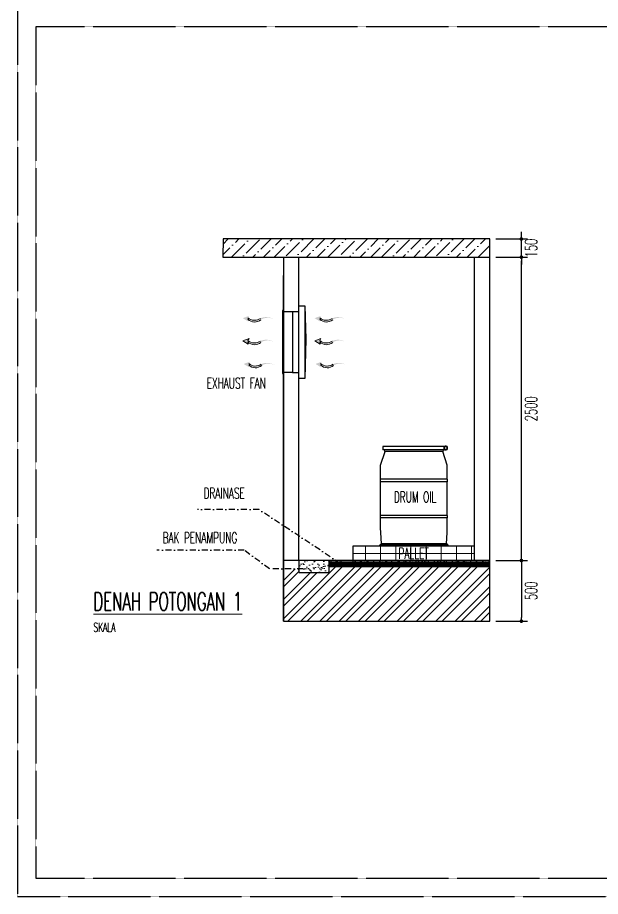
# Model space of a CAD drawing. Header units: millimetres. Extents: x 57513 to 95722, y 15735 to 30373.
# Drawn here: x 57513 to 62318, y 15735 to 22979 of the extents above; entities that cross this region are included whole.
import ezdxf

# ---------------------------------------------------------------- set-up
doc = ezdxf.new("R2010")
doc.units = ezdxf.units.MM
doc.header["$MEASUREMENT"] = 0
doc.linetypes.add('DASHDOT', pattern=[1, 0.5, -0.25, 0, -0.25])
doc.layers.add('C NOTASI', color=3, linetype='Continuous', lineweight=5)
doc.layers.add('inst ME', color=7, linetype='Continuous', lineweight=13)
doc.layers.add('Edges', color=7, linetype='Continuous')
doc.styles.add('300', font='rs.shx', dxfattribs={"width": 0.6, "height": 100})
doc.dimstyles.new('300', dxfattribs={"dimtxt": 50, "dimasz": 30, "dimexe": 50, "dimexo": 50, "dimgap": 30, "dimtad": 2, "dimdec": 0, "dimzin": 0, "dimtxsty": '300', "dimblk": 'DOT', "dimcen": 0.2, "dimclrd": 1, "dimclre": 1, "dimclrt": 3, "dimadec": 0, "dimazin": 0, "dimtfac": 1, "dimtdec": 0, "dimtix": 1, "dimtmove": 0, "dimatfit": 3, "dimfxl": 1, "dimtolj": 1, "dimtzin": 0, "dimarcsym": 0})
pattern_1 = [(0, (0, 0), (0, 7.5), []), (135, (3.75, -3.75), (-15, -15), [10.606602, -10.606602]), (135, (5.625, -3.75), (-15, -15), [10.606602, -10.606602]), (135, (7.5, -3.75), (-15, -15), [10.606602, -10.606602])]

# ---------------------------------------------------------------- blocks, each defined once
blk = doc.blocks.new('plastic water drum fr')
at = {"layer": 'Edges'}
for p, q in [((-11.82, 10.97), (-10.21, 15.71)), ((-11.76, 17.52), (-11.77, 17.52)), ((-11.77, 17.52), (-11.77, 17.51)), ((-11.77, 17.52), (-11.69, 17.52)), ((-11.77, 17.51), (-11.77, 17.5)), ((-11.77, 17.51), (-11.69, 17.51)), ((-11.77, 17.5), (-11.77, 16.49)), ((-11.77, 17.5), (-11.69, 17.5)), ((-11.77, 16.49), (-11.77, 16.49)), ((-11.77, 16.48), (-11.77, 16.49)), ((-11.69, 16.49), (-11.77, 16.49)), ((-11.69, 16.49), (-11.77, 16.49)), ((-11.76, 16.48), (-11.77, 16.48)), ((-11.69, 16.48), (-11.77, 16.48)), ((-11.75, 17.53), (-11.76, 17.53)), ((-11.76, 17.53), (-11.76, 17.52)), ((-11.76, 17.53), (-11.68, 17.53)), ((-11.76, 17.52), (-11.69, 17.52)), ((-11.76, 16.47), (-11.76, 16.48)), ((-11.69, 16.48), (-11.76, 16.48)), ((-11.75, 16.47), (-11.76, 16.47)), ((-11.68, 16.47), (-11.76, 16.47)), ((-11.75, 17.53), (-11.75, 17.53)), ((-11.75, 17.53), (-11.75, 17.53)), ((-11.75, 17.53), (-11.74, 17.53)), ((-11.75, 16.47), (-11.75, 16.47)), ((-11.75, 16.47), (-11.75, 16.47)), ((-11.75, 16.47), (-11.74, 16.47)), ((-11.72, 17.53), (-11.74, 17.53)), ((-11.74, 17.53), (-11.74, 17.53)), ((-11.74, 16.47), (-11.72, 16.47)), ((-11.72, 17.53), (-11.72, 17.53)), ((-11.72, 17.53), (-11.71, 17.53)), ((-11.72, 16.47), (-11.72, 16.47)), ((-11.68, 16.47), (-11.72, 16.47)), ((-11.71, 17.53), (-11.7, 17.53)), ((-11.7, 17.53), (-11.68, 17.53)), ((-11.68, 17.53), (-11.69, 17.52)), ((-11.69, 17.52), (-11.69, 17.51)), ((-11.69, 17.52), (-11.69, 17.52)), ((-11.69, 17.52), (-10.71, 17.52)), ((-11.69, 17.52), (-10.71, 17.52)), ((-11.69, 17.51), (-11.69, 17.5)), ((-11.69, 17.51), (-10.71, 17.51)), ((-11.69, 17.5), (-11.69, 16.49)), ((-10.71, 17.5), (-11.69, 17.5)), ((-11.69, 16.49), (-11.69, 16.49)), ((-11.69, 16.48), (-11.69, 16.49)), ((-10.71, 16.49), (-11.69, 16.49)), ((-10.71, 16.49), (-11.69, 16.49)), ((-11.69, 16.48), (-11.69, 16.48)), ((-11.68, 16.47), (-11.69, 16.48)), ((-10.71, 16.48), (-11.69, 16.48)), ((-10.71, 16.48), (-11.69, 16.48)), ((-11.68, 17.53), (-11.68, 17.53)), ((-11.68, 17.53), (-11.67, 17.53)), ((-11.68, 17.53), (-10.71, 17.53)), ((-11.68, 16.47), (-11.68, 16.47)), ((-11.67, 16.47), (-11.68, 16.47)), ((-10.71, 16.47), (-11.68, 16.47)), ((-11.67, 17.53), (-11.67, 17.53)), ((-11.67, 17.53), (-11.67, 17.53)), ((-11.67, 17.53), (-11.67, 17.53)), ((-11.67, 17.53), (-11.67, 17.53)), ((-11.65, 17.53), (-11.67, 17.53)), ((-11.67, 16.47), (-11.67, 16.47)), ((-11.67, 16.47), (-11.67, 16.47)), ((-11.67, 16.47), (-11.67, 16.47)), ((-11.67, 16.47), (-11.53, 16.47)), ((-11.65, 17.53), (-11.54, 17.53)), ((-11.54, 17.55), (-11.53, 17.56)), ((-11.54, 17.53), (-11.54, 17.55)), ((-11.51, 17.53), (-11.54, 17.53)), ((-11.53, 17.6), (-11.52, 17.61)), ((-11.53, 17.59), (-11.53, 17.6)), ((-11.53, 17.58), (-11.53, 17.59)), ((-11.53, 17.56), (-11.53, 17.58)), ((-11.53, 16.45), (-11.53, 16.47)), ((-11.51, 16.47), (-11.53, 16.47)), ((-11.53, 16.43), (-11.53, 16.45)), ((-11.53, 16.42), (-11.53, 16.43)), ((-11.52, 16.4), (-11.53, 16.42)), ((-11.52, 17.63), (-11.51, 17.64)), ((-11.52, 17.61), (-11.52, 17.63)), ((-11.52, 16.39), (-11.52, 16.4)), ((-11.52, 16.39), (-11.51, 16.36)), ((-11.51, 17.65), (-11.5, 17.66)), ((-11.51, 17.64), (-11.51, 17.65)), ((-11.51, 17.53), (-11.51, 17.53)), ((-11.51, 17.53), (-11.41, 17.53)), ((-11.51, 16.47), (-11.41, 16.47)), ((-11.51, 16.47), (-11.51, 16.47)), ((-11.51, 16.35), (-11.51, 16.36)), ((-11.5, 16.34), (-11.51, 16.35)), ((-11.5, 17.66), (-11.48, 17.68)), ((-11.49, 16.33), (-11.5, 16.34)), ((-11.49, 16.32), (-11.49, 16.33)), ((-11.49, 16.32), (-11.46, 16.31)), ((-11.47, 17.68), (-11.48, 17.68)), ((-11.47, 17.68), (-11.44, 17.68)), ((-11.46, 16.31), (-11.46, 16.3)), ((-11.46, 16.3), (-11.43, 16.3)), ((-11.44, 17.68), (-11.07, 17.68)), ((-11.08, 16.3), (-11.43, 16.3)), ((-11.41, 17.57), (-11.41, 17.58)), ((-11.41, 17.58), (-11.41, 17.58)), ((-11.41, 17.56), (-11.41, 17.57)), ((-11.41, 17.55), (-11.41, 17.56)), ((-11.41, 17.55), (-11.41, 17.55)), ((-11.4, 17.55), (-11.41, 17.55)), ((-11.41, 17.55), (-11.41, 17.55)), ((-11.41, 17.55), (-11.4, 17.55)), ((-11.41, 17.54), (-11.41, 17.55)), ((-11.41, 17.55), (-11.41, 17.55)), ((-11.41, 17.53), (-11.41, 17.54)), ((-11.41, 17.54), (-11.41, 17.54)), ((-11.17, 17.54), (-11.41, 17.54)), ((-11.41, 17.53), (-11.36, 17.53)), ((-11.41, 16.46), (-11.41, 16.47)), ((-11.38, 16.47), (-11.41, 16.47)), ((-11.41, 16.46), (-11.41, 16.46)), ((-11.41, 16.45), (-11.41, 16.46)), ((-11.17, 16.46), (-11.41, 16.46)), ((-11.4, 16.45), (-11.41, 16.45)), ((-11.41, 16.44), (-11.41, 16.45)), ((-11.41, 16.45), (-11.41, 16.45)), ((-11.13, 16.44), (-11.41, 16.44)), ((-11.41, 16.43), (-11.41, 16.44)), ((-11.4, 16.42), (-11.41, 16.43)), ((-11.4, 17.55), (-11.4, 17.55)), ((-11.4, 17.55), (-11.22, 17.55)), ((-11.39, 16.45), (-11.4, 16.45)), ((-11.4, 16.42), (-11.4, 16.42)), ((-11.4, 16.42), (-11.4, 16.42)), ((-11.4, 16.42), (-11.4, 16.42)), ((-11.4, 16.41), (-11.4, 16.42)), ((-11.38, 16.44), (-11.39, 16.45)), ((-11.38, 16.47), (-11.36, 16.47)), ((-11.38, 16.47), (-11.38, 16.47)), ((-11.36, 16.44), (-11.38, 16.44)), ((-11.33, 17.53), (-11.36, 17.53)), ((-11.33, 16.47), (-11.36, 16.47)), ((-11.35, 16.44), (-11.36, 16.44)), ((-11.34, 16.44), (-11.35, 16.44)), ((-11.33, 16.44), (-11.34, 16.44)), ((-11.33, 17.53), (-11.33, 17.53)), ((-11.33, 17.53), (-11.17, 17.53)), ((-11.33, 16.47), (-11.31, 16.47)), ((-11.33, 16.47), (-11.33, 16.47)), ((-11.32, 16.44), (-11.33, 16.44)), ((-11.31, 16.44), (-11.32, 16.44)), ((-11.31, 16.47), (-11.31, 16.47)), ((-11.31, 16.47), (-11.25, 16.47)), ((-11.31, 16.44), (-11.3, 16.44)), ((-11.31, 16.44), (-11.31, 16.44)), ((-11.3, 16.44), (-11.3, 16.44)), ((-11.3, 16.44), (-11.3, 16.44)), ((-11.3, 16.44), (-11.29, 16.44)), ((-11.3, 16.44), (-11.3, 16.44)), ((-11.29, 16.44), (-11.27, 16.44)), ((-11.27, 16.44), (-11.26, 16.44)), ((-11.26, 16.44), (-11.25, 16.44)), ((-11.25, 16.47), (-11.24, 16.47)), ((-11.25, 16.44), (-11.24, 16.44)), ((-11.24, 16.47), (-11.23, 16.47)), ((-11.24, 16.47), (-11.24, 16.47)), ((-11.24, 16.44), (-11.23, 16.45)), ((-11.23, 16.47), (-11.19, 16.47)), ((-11.23, 16.45), (-11.22, 16.45)), ((-11.22, 17.55), (-11.21, 17.55)), ((-11.22, 17.55), (-11.22, 17.55)), ((-11.22, 17.55), (-11.12, 17.55)), ((-11.22, 16.45), (-11.21, 16.45)), ((-11.21, 17.55), (-11.2, 17.54)), ((-11.21, 16.45), (-11.2, 16.45)), ((-11.2, 17.54), (-11.19, 17.54)), ((-11.2, 16.45), (-11.19, 16.46)), ((-11.19, 17.54), (-11.17, 17.54)), ((-11.19, 16.47), (-11.17, 16.47)), ((-11.19, 16.46), (-11.17, 16.46)), ((-11.17, 17.53), (-11.17, 17.54)), ((-11.16, 17.53), (-11.17, 17.53)), ((-11.17, 16.47), (-11.17, 16.46)), ((-11.14, 16.47), (-11.17, 16.47)), ((-11.14, 17.53), (-11.16, 17.53)), ((-11.14, 17.53), (-11.13, 17.53)), ((-11.13, 16.47), (-11.14, 16.47)), ((-11.12, 17.53), (-11.13, 17.53)), ((-11.13, 16.47), (-11.12, 16.47)), ((-11.12, 16.45), (-11.13, 16.44)), ((-11.11, 16.44), (-11.13, 16.44)), ((-11.12, 17.55), (-11.12, 17.55)), ((-11.12, 17.55), (-11.12, 17.54)), ((-11.12, 17.55), (-11.1, 17.55)), ((-11.12, 17.54), (-11.12, 17.53)), ((-11.12, 17.53), (-11.12, 17.53)), ((-11.11, 17.53), (-11.12, 17.53)), ((-11.12, 16.47), (-11.12, 16.46)), ((-11.12, 16.47), (-11.12, 16.47)), ((-11.02, 16.47), (-11.12, 16.47)), ((-11.12, 16.46), (-11.12, 16.45)), ((-11.1, 17.53), (-11.11, 17.53)), ((-11.11, 17.53), (-11.11, 17.53)), ((-11.1, 17.53), (-11.11, 17.53)), ((-11.11, 16.44), (-11.11, 16.44)), ((-11.11, 16.44), (-11.11, 16.44)), ((-11.1, 17.55), (-11.09, 17.55)), ((-11.04, 17.53), (-11.1, 17.53)), ((-11.08, 16.3), (-11.05, 16.32)), ((-11.08, 16.3), (-11.08, 16.3)), ((-11.07, 17.68), (-11.06, 17.68)), ((-11.06, 17.68), (-11.03, 17.66)), ((-11.04, 16.33), (-11.05, 16.32)), ((-11.03, 17.53), (-11.04, 17.53)), ((-11.03, 17.53), (-11.04, 17.53)), ((-11.03, 16.34), (-11.04, 16.33)), ((-11.04, 16.33), (-11.04, 16.33)), ((-11.03, 17.66), (-11.03, 17.66)), ((-11.03, 17.66), (-11.02, 17.65)), ((-11.03, 17.53), (-11.03, 17.53)), ((-10.99, 17.53), (-11.03, 17.53)), ((-11.03, 16.34), (-11.02, 16.37)), ((-11.02, 17.65), (-11.01, 17.62)), ((-11.02, 16.47), (-11.02, 16.47)), ((-11.02, 16.47), (-10.98, 16.47)), ((-11.02, 16.47), (-11, 16.45)), ((-11.01, 16.38), (-11.02, 16.37)), ((-11.01, 17.62), (-11.01, 17.62)), ((-11.01, 17.62), (-11.01, 17.61)), ((-11.01, 17.61), (-11, 17.6)), ((-11, 16.41), (-11.01, 16.4)), ((-11.01, 16.4), (-11.01, 16.38)), ((-11, 17.6), (-11, 17.59)), ((-11, 17.59), (-11, 17.58)), ((-11, 17.58), (-11, 17.56)), ((-11, 17.56), (-11, 17.55)), ((-11, 17.55), (-10.99, 17.54)), ((-11, 16.45), (-11, 16.45)), ((-11, 16.45), (-11, 16.43)), ((-11, 16.45), (-10.88, 16.39)), ((-11, 16.43), (-11, 16.41)), ((-10.99, 17.54), (-10.99, 17.53)), ((-10.95, 17.53), (-10.99, 17.53)), ((-10.98, 16.47), (-10.92, 16.47)), ((-10.88, 17.57), (-10.95, 17.53)), ((-10.92, 17.53), (-10.95, 17.53)), ((-10.92, 17.53), (-10.92, 17.53)), ((-10.92, 17.53), (-10.91, 17.53)), ((-10.92, 16.47), (-10.91, 16.47)), ((-10.92, 16.47), (-10.92, 16.47)), ((-10.89, 17.53), (-10.91, 17.53)), ((-10.91, 16.47), (-10.9, 16.47)), ((-10.9, 16.47), (-10.89, 16.47)), ((-10.88, 17.53), (-10.89, 17.53)), ((-10.87, 16.47), (-10.89, 16.47)), ((-10.88, 17.57), (10.88, 17.57)), ((-10.88, 17.53), (-10.87, 17.53)), ((-10.44, 16.39), (-10.88, 16.39)), ((-10.85, 17.53), (-10.87, 17.53)), ((-10.87, 16.47), (-10.85, 16.47)), ((-10.87, 16.47), (-10.87, 16.47)), ((-10.85, 17.53), (-10.83, 17.53)), ((-10.85, 17.53), (-10.85, 17.53)), ((-10.85, 16.47), (-10.85, 16.47)), ((-10.85, 16.47), (-10.84, 16.47)), ((-10.84, 16.47), (-10.83, 16.47)), ((-10.83, 17.53), (-10.81, 17.53)), ((-10.83, 17.53), (-10.83, 17.53)), ((-10.81, 16.47), (-10.83, 16.47)), ((-10.8, 17.53), (-10.81, 17.53)), ((-10.81, 16.47), (-10.8, 16.47)), ((-10.81, 16.47), (-10.81, 16.47)), ((-10.79, 17.53), (-10.8, 17.53)), ((-10.8, 16.47), (-10.79, 16.47)), ((-10.79, 17.53), (-10.78, 17.53)), ((-10.79, 16.47), (-10.78, 16.47)), ((-10.77, 17.53), (-10.78, 17.53)), ((-10.76, 16.47), (-10.78, 16.47)), ((-10.76, 17.53), (-10.77, 17.53)), ((-10.74, 17.53), (-10.76, 17.53)), ((-10.76, 16.47), (-10.74, 16.47)), ((-10.76, 16.47), (-10.76, 16.47)), ((-10.72, 17.53), (-10.74, 17.53)), ((-10.74, 17.53), (-10.74, 17.53)), ((-10.74, 16.47), (-10.72, 16.47)), ((-10.74, 16.47), (-10.74, 16.47)), ((-10.71, 17.53), (-10.72, 17.53)), ((-10.71, 16.47), (-10.72, 16.47)), ((-10.71, 17.53), (-10.71, 17.53)), ((-10.71, 17.53), (-10.69, 17.53)), ((-10.7, 17.53), (-10.71, 17.53)), ((-10.71, 17.53), (-10.71, 17.52)), ((-10.71, 17.52), (-10.69, 17.52)), ((-10.71, 17.52), (-10.71, 17.51)), ((-10.71, 17.52), (-10.69, 17.52)), ((-10.71, 17.52), (-10.71, 17.52)), ((-10.71, 17.51), (-10.71, 17.5)), ((-10.71, 17.51), (-10.69, 17.51)), ((-10.71, 17.5), (-10.69, 17.5)), ((-10.71, 17.5), (-10.71, 16.49)), ((-10.71, 16.49), (-10.69, 16.49)), ((-10.71, 16.49), (-10.71, 16.49)), ((-10.71, 16.48), (-10.71, 16.49)), ((-10.71, 16.49), (-10.69, 16.49)), ((-10.71, 16.48), (-10.69, 16.48)), ((-10.71, 16.48), (-10.69, 16.48)), ((-10.71, 16.48), (-10.71, 16.48)), ((-10.71, 16.47), (-10.71, 16.48)), ((-10.71, 16.47), (-10.69, 16.47)), ((-10.71, 16.47), (-10.71, 16.47)), ((-10.7, 16.47), (-10.71, 16.47)), ((-10.69, 17.53), (-10.7, 17.53)), ((-10.69, 16.47), (-10.7, 16.47)), ((-10.69, 17.53), (-10.69, 17.52)), ((-10.69, 17.53), (-10.67, 17.53)), ((-10.69, 17.53), (-10.69, 17.53)), ((-10.68, 17.53), (-10.69, 17.53)), ((-10.69, 17.52), (-10.69, 17.51)), ((-10.69, 17.52), (-10.69, 17.52)), ((-10.69, 17.52), (-10.67, 17.52)), ((-10.69, 17.52), (-10.67, 17.52)), ((-10.69, 17.51), (-10.69, 17.5)), ((-10.69, 17.51), (-10.67, 17.51)), ((-10.67, 17.5), (-10.69, 17.5)), ((-10.69, 17.5), (-10.69, 16.49)), ((-10.67, 16.49), (-10.69, 16.49)), ((-10.69, 16.49), (-10.69, 16.49)), ((-10.69, 16.48), (-10.69, 16.49)), ((-10.69, 16.49), (-10.67, 16.49)), ((-10.69, 16.48), (-10.69, 16.48)), ((-10.69, 16.47), (-10.69, 16.48)), ((-10.69, 16.48), (-10.67, 16.48)), ((-10.69, 16.48), (-10.67, 16.48)), ((-10.69, 16.47), (-10.67, 16.47)), ((-10.69, 16.47), (-10.69, 16.47)), ((-10.69, 16.47), (-10.68, 16.47)), ((-10.69, 16.47), (-10.69, 16.47)), ((-10.68, 17.53), (-10.66, 17.53)), ((-10.68, 17.53), (-10.68, 17.53)), ((-10.68, 16.47), (-10.67, 16.47)), ((-10.68, 16.47), (-10.68, 16.47)), ((-10.67, 17.53), (-10.66, 17.53)), ((-10.67, 17.52), (-10.67, 17.53)), ((-10.67, 17.52), (-10.65, 17.52)), ((-10.67, 17.51), (-10.67, 17.52)), ((-10.67, 17.52), (-10.66, 17.52)), ((-10.67, 17.52), (-10.67, 17.52)), ((-10.67, 17.51), (-10.67, 17.5)), ((-10.67, 17.51), (-10.65, 17.51)), ((-10.65, 17.5), (-10.67, 17.5)), ((-10.67, 17.5), (-10.67, 16.49)), ((-10.65, 16.49), (-10.67, 16.49)), ((-10.67, 16.49), (-10.67, 16.49)), ((-10.67, 16.49), (-10.65, 16.49)), ((-10.67, 16.49), (-10.67, 16.48)), ((-10.67, 16.48), (-10.65, 16.48)), ((-10.67, 16.48), (-10.66, 16.48)), ((-10.67, 16.48), (-10.67, 16.48)), ((-10.67, 16.48), (-10.67, 16.47)), ((-10.67, 16.47), (-10.66, 16.47)), ((-10.67, 16.47), (-10.66, 16.47)), ((-10.66, 17.52), (-10.66, 17.53)), ((-10.66, 17.53), (-10.64, 17.53)), ((-10.65, 17.53), (-10.66, 17.53)), ((-10.66, 17.53), (-10.66, 17.53)), ((-10.66, 17.52), (-10.64, 17.52)), ((-10.65, 17.52), (-10.66, 17.52)), ((-10.65, 16.48), (-10.66, 16.48)), ((-10.66, 16.48), (-10.66, 16.47)), ((-10.66, 16.48), (-10.64, 16.48)), ((-10.66, 16.47), (-10.64, 16.47)), ((-10.66, 16.47), (-10.65, 16.47)), ((-10.66, 16.47), (-10.66, 16.47)), ((-10.66, 16.47), (-10.65, 16.47)), ((-10.65, 17.53), (-10.65, 17.53)), ((-10.64, 17.53), (-10.65, 17.53)), ((-10.65, 17.52), (-10.64, 17.52)), ((-10.65, 17.51), (-10.65, 17.52)), ((-10.65, 17.51), (-10.65, 17.5)), ((-10.65, 17.51), (-10.64, 17.51)), ((-10.65, 17.5), (-10.64, 17.5)), ((-10.65, 17.5), (-10.65, 16.49)), ((-10.65, 16.49), (-10.64, 16.49)), ((-10.65, 16.49), (-10.65, 16.49)), ((-10.65, 16.49), (-10.65, 16.48)), ((-10.65, 16.49), (-10.64, 16.49)), ((-10.65, 16.48), (-10.64, 16.48)), ((-10.65, 16.47), (-10.65, 16.47)), ((-10.65, 16.47), (-10.64, 16.47)), ((-10.64, 17.53), (-10.63, 17.53)), ((-10.64, 17.52), (-10.64, 17.53)), ((-10.63, 17.53), (-10.64, 17.53)), ((-10.64, 17.52), (-10.64, 17.52)), ((-10.64, 17.52), (-10.63, 17.52)), ((-10.64, 17.51), (-10.64, 17.52)), ((-10.64, 17.52), (-10.62, 17.52)), ((-10.64, 17.51), (-10.64, 17.5)), ((-10.64, 17.51), (-10.62, 17.51)), ((-10.64, 17.5), (-10.62, 17.5)), ((-10.64, 17.5), (-10.64, 16.49)), ((-10.62, 16.49), (-10.64, 16.49)), ((-10.64, 16.49), (-10.64, 16.49)), ((-10.64, 16.48), (-10.64, 16.49)), ((-10.64, 16.49), (-10.62, 16.49)), ((-10.64, 16.48), (-10.64, 16.48)), ((-10.64, 16.47), (-10.64, 16.48)), ((-10.64, 16.48), (-10.63, 16.48)), ((-10.64, 16.48), (-10.62, 16.48)), ((-10.64, 16.47), (-10.63, 16.47)), ((-10.64, 16.47), (-10.64, 16.47)), ((-10.64, 16.47), (-10.63, 16.47)), ((-10.64, 16.47), (-10.62, 16.47)), ((-10.63, 17.53), (-10.62, 17.53)), ((-10.63, 17.53), (-10.63, 17.52)), ((-10.62, 17.53), (-10.63, 17.53)), ((-10.63, 17.52), (-10.61, 17.52)), ((-10.63, 17.52), (-10.62, 17.52)), ((-10.62, 16.48), (-10.63, 16.48)), ((-10.63, 16.48), (-10.63, 16.47)), ((-10.63, 16.48), (-10.61, 16.48)), ((-10.63, 16.47), (-10.62, 16.47)), ((-10.63, 16.47), (-10.62, 16.47)), ((-10.61, 17.52), (-10.62, 17.53)), ((-10.62, 17.53), (-10.61, 17.53)), ((-10.61, 17.53), (-10.62, 17.53)), ((-10.62, 17.53), (-10.62, 17.53)), ((-10.62, 17.52), (-10.61, 17.52)), ((-10.62, 17.52), (-10.62, 17.51)), ((-10.62, 17.51), (-10.62, 17.5)), ((-10.62, 17.51), (-10.61, 17.51)), ((-10.61, 17.5), (-10.62, 17.5)), ((-10.62, 17.5), (-10.62, 16.49)), ((-10.61, 16.49), (-10.62, 16.49)), ((-10.62, 16.49), (-10.62, 16.49)), ((-10.62, 16.49), (-10.62, 16.48)), ((-10.62, 16.49), (-10.61, 16.49)), ((-10.61, 16.48), (-10.62, 16.47)), ((-10.62, 16.48), (-10.61, 16.48)), ((-10.62, 16.47), (-10.61, 16.47)), ((-10.61, 16.47), (-10.62, 16.47)), ((-10.62, 16.47), (-10.62, 16.47)), ((-10.62, 16.47), (-10.62, 16.47)), ((-10.61, 17.53), (-10.6, 17.53)), ((-10.6, 17.52), (-10.61, 17.53)), ((-10.6, 17.53), (-10.61, 17.53)), ((-10.61, 17.53), (-10.61, 17.53)), ((-10.61, 17.53), (-10.61, 17.53)), ((-10.61, 17.52), (-10.6, 17.52)), ((-10.61, 17.52), (-10.61, 17.52)), ((-10.61, 17.52), (-10.6, 17.52)), ((-10.61, 17.51), (-10.61, 17.52)), ((-10.61, 17.51), (-10.61, 17.5)), ((-10.61, 17.51), (-10.6, 17.51)), ((-10.61, 17.5), (-10.6, 17.5)), ((-10.61, 17.5), (-10.61, 16.49)), ((-10.61, 16.49), (-10.6, 16.49)), ((-10.61, 16.49), (-10.61, 16.49)), ((-10.61, 16.49), (-10.6, 16.49)), ((-10.61, 16.49), (-10.61, 16.48)), ((-10.61, 16.48), (-10.6, 16.48)), ((-10.61, 16.48), (-10.6, 16.48)), ((-10.61, 16.48), (-10.61, 16.48)), ((-10.61, 16.47), (-10.6, 16.48)), ((-10.6, 16.47), (-10.61, 16.47)), ((-10.61, 16.47), (-10.6, 16.47)), ((-10.61, 16.47), (-10.61, 16.47)), ((-10.61, 16.47), (-10.61, 16.47)), ((-10.6, 17.53), (-10.59, 17.52)), ((-10.6, 17.53), (-10.6, 17.53)), ((-10.6, 17.53), (-10.59, 17.53)), ((-10.59, 17.53), (-10.6, 17.53)), ((-10.6, 17.53), (-10.6, 17.53)), ((-10.6, 17.52), (-10.6, 17.52)), ((-10.6, 17.52), (-10.59, 17.52)), ((-10.6, 17.52), (-10.59, 17.52)), ((-10.6, 17.51), (-10.6, 17.52)), ((-10.6, 17.51), (-10.6, 17.5)), ((-10.6, 17.51), (-10.59, 17.51)), ((-10.6, 17.5), (-10.59, 17.5)), ((-10.6, 17.5), (-10.6, 16.49)), ((-10.59, 16.49), (-10.6, 16.49)), ((-10.6, 16.49), (-10.6, 16.49)), ((-10.6, 16.48), (-10.6, 16.49)), ((-10.6, 16.49), (-10.59, 16.49)), ((-10.6, 16.48), (-10.6, 16.48)), ((-10.6, 16.48), (-10.59, 16.48)), ((-10.6, 16.48), (-10.59, 16.48)), ((-10.59, 16.48), (-10.6, 16.47)), ((-10.59, 16.47), (-10.6, 16.47)), ((-10.6, 16.47), (-10.59, 16.47)), ((-10.6, 16.47), (-10.6, 16.47)), ((-10.6, 16.47), (-10.6, 16.47)), ((-10.59, 17.52), (-10.59, 17.53)), ((-10.59, 17.52), (-10.59, 17.52)), ((-10.59, 17.52), (-10.59, 17.52)), ((-10.59, 17.52), (-10.58, 17.52)), ((-10.58, 17.52), (-10.59, 17.52)), ((-10.59, 17.52), (-10.59, 17.51)), ((-10.59, 17.51), (-10.59, 17.5)), ((-10.59, 17.51), (-10.58, 17.51)), ((-10.58, 17.5), (-10.59, 17.5)), ((-10.59, 17.5), (-10.59, 16.49)), ((-10.58, 16.49), (-10.59, 16.49)), ((-10.59, 16.49), (-10.59, 16.49)), ((-10.59, 16.49), (-10.59, 16.48)), ((-10.59, 16.49), (-10.58, 16.49)), ((-10.58, 16.48), (-10.59, 16.48)), ((-10.59, 16.48), (-10.59, 16.47)), ((-10.59, 16.48), (-10.59, 16.48)), ((-10.59, 16.48), (-10.59, 16.48)), ((-10.59, 16.48), (-10.58, 16.48)), ((-10.58, 17.51), (-10.58, 17.52)), ((-10.58, 17.51), (-10.58, 17.5)), ((-10.58, 17.5), (-10.58, 16.49)), ((-10.58, 16.49), (-10.58, 16.49)), ((-10.58, 16.49), (-10.58, 16.48)), ((-10.35, 15.91), (-10.44, 16.39)), ((-10.44, 16.39), (10.44, 16.39)), ((-10.35, 15.71), (-10.35, 15.91)), ((-10.35, 15.71), (-10.21, 15.71)), ((-10.21, 15.71), (10.21, 15.71)), ((10.21, 15.71), (10.35, 15.71)), ((11.82, 10.97), (10.21, 15.71)), ((10.35, 15.91), (10.44, 16.39)), ((10.35, 15.71), (10.35, 15.91)), ((10.44, 16.39), (10.88, 16.39)), ((10.88, 17.57), (11.02, 17.49)), ((11.02, 16.47), (10.88, 16.39)), ((11.02, 17.49), (11.02, 16.47)), ((-11.82, 5.94), (-11.82, 10.97)), ((11.82, 5.94), (11.82, 10.97)), ((-11.87, 5.02), (-11.87, 5.94)), ((-11.82, 5.94), (-11.87, 5.94)), ((-11.87, 5.02), (-11.82, 5.02)), ((-11.82, 5.94), (11.82, 5.94)), ((-11.82, -6.85), (-11.82, 5.02)), ((-11.82, 5.02), (11.82, 5.02)), ((11.87, 5.94), (11.82, 5.94)), ((11.82, 5.02), (11.87, 5.02)), ((11.82, -6.85), (11.82, 5.02)), ((11.87, 5.02), (11.87, 5.94)), ((-11.87, -7.77), (-11.87, -6.85)), ((-11.82, -6.85), (-11.87, -6.85)), ((-11.87, -7.77), (-11.82, -7.77)), ((-11.82, -6.85), (11.82, -6.85)), ((-11.82, -11.35), (-11.82, -7.77)), ((-11.82, -7.77), (11.82, -7.77)), ((11.87, -6.85), (11.82, -6.85)), ((11.82, -7.77), (11.87, -7.77)), ((11.82, -11.35), (11.82, -7.77)), ((11.87, -7.77), (11.87, -6.85)), ((-11.81, -11.9), (-11.82, -11.35)), ((-11.78, -12.44), (-11.81, -11.9)), ((-11.74, -12.98), (-11.78, -12.44)), ((11.74, -12.98), (11.78, -12.44)), ((11.78, -12.44), (11.81, -11.9)), ((11.81, -11.9), (11.82, -11.35)), ((-11.48, -16.92), (-11.74, -12.98)), ((11.48, -16.92), (11.74, -12.98)), ((-12.08, -17.68), (-12.08, -17.28)), ((-11.88, -17.28), (-12.08, -17.28)), ((-12.08, -17.68), (12.08, -17.68)), ((-11.88, -17.28), (-11.78, -16.92)), ((-11.88, -17.28), (11.88, -17.28)), ((-11.48, -16.92), (-11.78, -16.92)), ((-11.48, -16.92), (11.48, -16.92)), ((11.78, -16.92), (11.48, -16.92)), ((11.88, -17.28), (11.78, -16.92)), ((12.08, -17.28), (11.88, -17.28)), ((12.08, -17.68), (12.08, -17.28))]:
    blk.add_line(p, q, dxfattribs=at)
blk = doc.blocks.new('_Dot')
at = {"color": 0, "lineweight": -2}
blk.add_line((-0.5, 0), (-1, 0), dxfattribs=at)
at = {"color": 0, "const_width": 0.5}
blk.add_lwpolyline([(-0.25, 0, 1), (0.25, 0, 1)], format="xyb", close=True, dxfattribs=at)
blk = doc.blocks.new('*D106')
at = {"color": 1, "lineweight": -2, "transparency": 16777216}
for p, q in [((61456.2, 18504.3), (61716.7, 18504.3)), ((61666.7, 18474.3), (61666.7, 18034.3)), ((61456.2, 18004.3), (61716.7, 18004.3))]:
    blk.add_line(p, q, dxfattribs=at)
at = {"layer": 'Defpoints', "color": 0, "transparency": 16777216}
for p in [(61406.2, 18504.3), (61406.2, 18004.3), (61666.7, 18004.3)]:
    blk.add_point(p, dxfattribs=at)
at = {"color": 1, "lineweight": -2, "transparency": 16777216, "xscale": 30, "yscale": 30, "zscale": 30}
for p, rotation in [((61666.7, 18504.3), 90), ((61666.7, 18004.3), 270)]:
    blk.add_blockref('_Dot', p, dxfattribs=dict(at, rotation=rotation))
at = {"color": 3, "transparency": 16777216, "insert": (61746.7, 18254.3), "char_height": 100, "attachment_point": 5, "rotation": 90, "style": '300'}
blk.add_mtext('\\A1;500', dxfattribs=at)
blk = doc.blocks.new('*D107')
at = {"color": 1, "lineweight": -2, "transparency": 16777216}
for p, q in [((61456.2, 21004.3), (61716.7, 21004.3)), ((61666.7, 18534.3), (61666.7, 20974.3)), ((61456.2, 18504.3), (61716.7, 18504.3))]:
    blk.add_line(p, q, dxfattribs=at)
at = {"layer": 'Defpoints', "color": 0, "transparency": 16777216}
for p in [(61406.2, 21004.3), (61666.7, 21004.3), (61406.2, 18504.3)]:
    blk.add_point(p, dxfattribs=at)
at = {"color": 1, "lineweight": -2, "transparency": 16777216, "xscale": 30, "yscale": 30, "zscale": 30}
for p, rotation in [((61666.7, 21004.3), 90), ((61666.7, 18504.3), 270)]:
    blk.add_blockref('_Dot', p, dxfattribs=dict(at, rotation=rotation))
at = {"color": 3, "transparency": 16777216, "insert": (61746.7, 19754.3), "char_height": 100, "attachment_point": 5, "rotation": 90, "style": '300'}
blk.add_mtext('\\A1;2500', dxfattribs=at)
blk = doc.blocks.new('*D108')
at = {"color": 1, "lineweight": -2, "transparency": 16777216}
for p, q in [((61456.2, 21154.3), (61716.7, 21154.3)), ((61666.7, 21184.3), (61666.7, 21214.3)), ((61666.7, 21004.3), (61666.7, 21154.3)), ((61456.2, 21004.3), (61716.7, 21004.3)), ((61666.7, 20974.3), (61666.7, 20944.3))]:
    blk.add_line(p, q, dxfattribs=at)
at = {"layer": 'Defpoints', "color": 0, "transparency": 16777216}
for p in [(61406.2, 21154.3), (61666.7, 21154.3), (61406.2, 21004.3)]:
    blk.add_point(p, dxfattribs=at)
at = {"color": 1, "lineweight": -2, "transparency": 16777216, "xscale": 30, "yscale": 30, "zscale": 30}
for p, rotation in [((61666.7, 21154.3), 270), ((61666.7, 21004.3), 90)]:
    blk.add_blockref('_Dot', p, dxfattribs=dict(at, rotation=rotation))
at = {"color": 3, "transparency": 16777216, "insert": (61746.7, 21079.3), "char_height": 100, "attachment_point": 5, "rotation": 90, "style": '300'}
blk.add_mtext('\\A1;150', dxfattribs=at)

msp = doc.modelspace()

# ---------------------------------------------------------------- hatches: boundary and pattern name
h = msp.add_hatch()
h.set_pattern_fill('BOX', color=256, scale=200, angle=360)
h.set_pattern_definition([(90, (-1900.18, 358.36), (-200, 6e-14), []), (90, (-1850.18, 358.36), (-200, 6e-14), []), (0, (-1900.18, 358.36), (5e-14, 200), [-50, 50]), (0, (-1900.18, 408.36), (5e-14, 200), [-50, 50]), (0, (-1900.18, 458.36), (5e-14, 200), [50, -50]), (0, (-1900.18, 508.36), (5e-14, 200), [50, -50]), (90, (-1800.18, 358.36), (-200, 6e-14), [50, -50]), (90, (-1750.18, 358.36), (-200, 6e-14), [50, -50])])
h.paths.add_polyline_path([(60181.2, 18504.3), (60081.2, 18504.3), (60081.2, 18494.3), (60181.2, 18494.3)])
h = msp.add_hatch()
h.set_pattern_fill('CORK', color=256, scale=60)
h.set_pattern_definition(pattern_1)
h.paths.add_polyline_path([(60191.2, 18494.3), (60081.2, 18494.3), (60081.2, 18454.3), (60191.2, 18454.3)])
h = msp.add_hatch()
h.set_pattern_fill('CORK', color=256, scale=60)
h.set_pattern_definition(pattern_1)
h.paths.add_polyline_path([(60271.2, 18494.3), (60191.2, 18494.3), (60191.2, 18454.3), (60271.2, 18454.3)])
h = msp.add_hatch()
h.set_pattern_fill('CORK', color=256, scale=60)
h.set_pattern_definition(pattern_1)
h.paths.add_polyline_path([(61406.2, 18494.3), (60281.2, 18494.3), (60271.2, 18494.3), (60271.2, 18454.3), (61406.2, 18454.3)])
h = msp.add_hatch()
h.set_pattern_fill('ANSI31', color=256, scale=400, angle=45)
h.paths.add_polyline_path([(61406.2, 18504.3), (60281.2, 18504.3), (60281.2, 18494.3), (61406.2, 18494.3)])
at = {"layer": 'inst ME'}
h = msp.add_hatch(dxfattribs=at)
h.set_pattern_fill('ANSI36', color=4, scale=500)
h.paths.add_polyline_path([(61406.2, 21154.3), (59706.2, 21154.3), (59207.3, 21154.3), (59206.2, 21004.3), (59706.2, 21004.3), (61406.2, 21004.3)])
h = msp.add_hatch(color=4, dxfattribs=at)
h.dxf.hatch_style = 1
h.paths.add_polyline_path([(59415, 20474.3), (59412.4, 20493, 0.398617), (59519.3, 20489.2, -0.256098), (59622.9, 20493.8, 0.254419), (59515.2, 20499.8, -0.347199), (59412.4, 20505), (59421.5, 20520.5), (59370.5, 20501.6)])
h = msp.add_hatch(color=4, dxfattribs=at)
h.dxf.hatch_style = 1
h.paths.add_polyline_path([(60007.2, 20474.3), (60004.6, 20493, 0.398617), (60111.5, 20489.2, -0.256098), (60215.1, 20493.8, 0.254419), (60107.4, 20499.8, -0.347199), (60004.6, 20505), (60013.7, 20520.5), (59962.7, 20501.6)])
h = msp.add_hatch(color=4, dxfattribs=at)
h.dxf.hatch_style = 1
h.paths.add_polyline_path([(59415, 20287.5), (59412.4, 20306.2, 0.398617), (59519.3, 20302.4, -0.256098), (59622.9, 20307, 0.254419), (59515.2, 20313, -0.347199), (59412.4, 20318.2), (59421.5, 20333.7), (59370.5, 20314.8)])
h = msp.add_hatch(color=4, dxfattribs=at)
h.dxf.hatch_style = 1
h.paths.add_polyline_path([(60007.2, 20287.5), (60004.6, 20306.2, 0.398617), (60111.5, 20302.4, -0.256098), (60215.1, 20307, 0.254419), (60107.4, 20313, -0.347199), (60004.6, 20318.2), (60013.7, 20333.7), (59962.7, 20314.8)])
h = msp.add_hatch(color=4, dxfattribs=at)
h.dxf.hatch_style = 1
h.paths.add_polyline_path([(59422, 20097), (59419.4, 20115.7, 0.398617), (59526.4, 20111.9, -0.256098), (59630, 20116.5, 0.254419), (59522.3, 20122.5, -0.347199), (59419.4, 20127.7), (59428.6, 20143.2), (59377.6, 20124.3)])
h = msp.add_hatch(color=4, dxfattribs=at)
h.dxf.hatch_style = 1
h.paths.add_polyline_path([(60014.3, 20097), (60011.6, 20115.7, 0.398617), (60118.6, 20111.9, -0.256098), (60222.2, 20116.5, 0.254419), (60114.5, 20122.5, -0.347199), (60011.6, 20127.7), (60020.8, 20143.2), (59969.8, 20124.3)])
h = msp.add_hatch(dxfattribs=at)
h.set_pattern_fill('ANSI37', color=129, scale=1000, angle=45)
h.set_pattern_definition([(90, (256.66, -1312), (-125, 0), []), (180, (256.66, -1312), (-7e-15, -125), [])])
h.paths.add_polyline_path([(61281.2, 18624.3), (60281.2, 18624.3), (60281.2, 18504.3), (61281.2, 18504.3)])
h.paths.add_polyline_path([(60615, 18495), (60942.9, 18495), (60942.9, 18630), (60615, 18630)], flags=9)
h = msp.add_hatch(dxfattribs=at)
h.set_pattern_fill('ANSI32', color=129, scale=300)
h.paths.add_polyline_path([(61406.2, 18504.3), (60281.2, 18504.3), (60281.2, 18494.3), (60271.2, 18494.3), (60271.2, 18454.3), (60081.2, 18454.3), (60081.2, 18404.3), (59831.2, 18404.3), (59831.2, 18435), (59706.2, 18435), (59706.2, 18004.3), (61406.2, 18004.3)])
h = msp.add_hatch(dxfattribs=at)
h.set_pattern_fill('AR-SAND', color=4, scale=30)
h.set_pattern_definition([(37.5, (-1900.18, 358.36), (-1.8898, 57.804713), [0, -45.6, 0, -51, 0, -48.75]), (7.5, (-1900.18, 358.36), (53.0933, 84.66438), [0, -24.6, 0, -41.1, 0, -15.75]), (327.5, (-1937.08, 358.36), (93.424256, 0.16977), [0, -15, 0, -54, 0, -70.5]), (317.5, (-1937.08, 358.36), (90.1838, 26.33027), [0, -7.5, 0, -35.4, 0, -40.5])])
h.paths.add_polyline_path([(60081.2, 18494.3), (60081.2, 18504.3), (59831.2, 18504.3), (59831.2, 18454.3), (59831.2, 18404.3), (60081.2, 18404.3), (60081.2, 18454.3)])

# ---------------------------------------------------------------- linework, layer by layer
at = {"linetype": 'DASHDOT'}
for points in [[(57513.4, 15735.3), (67048.4, 15735.3), (67048.4, 23054.3), (57513.4, 23054.3)], [(57663.4, 15885.3), (66898.4, 15885.3), (66898.4, 22904.3), (57663.4, 22904.3)]]:
    msp.add_lwpolyline(points, close=True, dxfattribs=at)
for points in [[(59706.2, 18004.3), (61406.2, 18004.3), (61406.2, 21154.3), (59706.2, 21154.3), (59207.3, 21154.3), (59206.2, 21004.3), (59706.2, 21004.3), (59706.2, 18004.3)], [(59706.2, 21004.3), (61406.2, 21004.3)], [(59831.2, 18504.3), (59831.2, 21004.3)], [(61281.2, 18504.3), (61281.2, 21004.3)], [(61406.2, 18004.3), (61406.2, 21004.3)], [(59706.2, 18004.3), (59706.2, 20854.3)], [(59831.2, 20554.3), (59831.2, 20564.3), (59831.2, 20604.3), (59881.2, 20604.3), (59881.2, 20054.3), (59881.2, 20004.3), (59831.2, 20004.3), (59831.2, 20054.3), (59831.2, 20554.3)], [(59881.2, 20604.3), (59891.2, 20329.3), (59881.2, 20004.3)], [(59706.2, 20554.3), (59706.2, 20564.3), (59696.2, 20564.3), (59696.2, 20044.3)], [(59696.2, 20044.3), (59706.2, 20044.3), (59706.2, 20554.3)], [(59781.2, 20554.3), (59706.2, 20554.3)], [(59781.2, 20554.3), (59781.2, 20054.3), (59831.2, 20054.3), (59831.2, 20554.3), (59781.2, 20554.3)], [(59781.2, 20054.3), (59706.2, 20054.3)], [(60281.2, 18504.3), (60281.2, 18624.3), (61281.2, 18624.3)], [(61406.2, 18004.3), (61406.2, 18504.3), (59706.2, 18504.3), (59706.2, 18004.3), (61406.2, 18004.3)], [(59831.2, 18504.3), (59831.2, 18454.3), (59831.2, 18404.3), (60081.2, 18404.3), (60081.2, 18454.3)], [(60081.2, 18504.3), (60081.2, 18494.3), (60281.2, 18494.3), (60281.2, 18504.3), (60181.2, 18504.3)], [(60081.2, 18504.3), (60081.2, 18494.3)], [(60081.2, 18494.3), (60081.2, 18504.3)], [(60081.2, 18494.3), (60081.2, 18504.3)], [(60081.2, 18454.3), (60081.2, 18494.3)], [(60181.2, 18494.3), (60181.2, 18504.3)], [(60191.2, 18454.3), (60191.2, 18494.3)], [(60271.2, 18454.3), (60271.2, 18494.3)], [(60281.2, 18494.3), (60281.2, 18504.3)], [(60281.2, 18494.3), (61406.2, 18494.3)], [(60081.2, 18454.3), (60271.2, 18454.3)], [(60081.2, 18404.3), (60081.2, 18454.3)], [(60271.2, 18454.3), (61406.2, 18454.3)]]:
    msp.add_lwpolyline(points)
at = {"color": 3, "linetype": 'DASHDOT', "ltscale": 100}
for points in [[(60173.6, 18480.2), (59504.6, 18924.4), (58996.3, 18924.4)], [(59868, 18435), (59589.7, 18435), (59382.7, 18588.9), (58662.7, 18588.9)]]:
    msp.add_lwpolyline(points, dxfattribs=at)
at = {"layer": 'inst ME'}
for points in [[(59412.4, 20306.2), (59415, 20287.5), (59370.5, 20314.8), (59421.5, 20333.7), (59412.4, 20318.2)], [(60004.6, 20306.2), (60007.2, 20287.5), (59962.7, 20314.8), (60013.7, 20333.7), (60004.6, 20318.2)]]:
    msp.add_lwpolyline(points, dxfattribs=at)
for centre, radius, start, end in [((59467.1, 20567.5), 83.1, 228.83856, 305.42645), ((60059.3, 20567.5), 83.1, 228.83856, 305.42645), ((59467.8, 20547.5), 77.8, 224.50442, 311.4367), ((60060, 20547.5), 77.8, 224.50442, 311.4367), ((59467.1, 20380.8), 83.1, 228.83856, 305.42645), ((59467.8, 20360.7), 77.8, 224.50442, 311.4367), ((60059.3, 20380.8), 83.1, 228.83856, 305.42645), ((60060, 20360.7), 77.8, 224.50442, 311.4367), ((59474.1, 20190.2), 83.1, 228.83856, 305.42645), ((59474.9, 20170.2), 77.8, 224.50442, 311.4367), ((60066.3, 20190.2), 83.1, 228.83856, 305.42645), ((60067.1, 20170.2), 77.8, 224.50442, 311.4367)]:
    msp.add_arc(centre, radius, start, end, dxfattribs=at)

# ---------------------------------------------------------------- block references
at = {"xscale": -23.26887207522599, "yscale": 23.26887207522599, "zscale": 23.26887207522599}
msp.add_blockref('plastic water drum fr', (60781.2, 19035.8), dxfattribs=at)

# ---------------------------------------------------------------- texts
at = {"layer": 'C NOTASI', "color": 3, "char_height": 90, "attachment_point": 5, "style": '300'}
for s, insert, width in [('\\A1;EXHAUST FAN', (59316.5, 19966.2), 569.052), ('\\A1;DRAINASE', (59217, 19058.9), 569.052), ('\\A1;DRUM OIL', (60790.7, 19027.5), 569.052), ('\\A1;BAK PENAMPUNG', (59017.2, 18691.6), 968.763), ('\\A1;PALLET', (60778.9, 18562.5), 569.052)]:
    msp.add_mtext(s, dxfattribs=dict(at, insert=insert, width=width))
at = {"layer": 'inst ME', "color": 3, "insert": (60235.1, 18079.2), "char_height": 150, "width": 4192.106, "attachment_point": 5, "style": '300'}
msp.add_mtext('\\A1;\\pxql;{\\LDENAH POTONGAN 1\\P\\H0.5x;\\lSKALA}', dxfattribs=at)

# ---------------------------------------------------------------- dimensions: what is measured, and where the dimension line sits
for base, p1, p2, picture, middle in [((61666.7, 21154.3), (61406.2, 21004.3), (61406.2, 21154.3), '*D108', (61746.7, 21079.3)), ((61666.7, 21004.3), (61406.2, 18504.3), (61406.2, 21004.3), '*D107', (61746.7, 19754.3)), ((61666.7, 18004.3), (61406.2, 18504.3), (61406.2, 18004.3), '*D106', (61746.7, 18254.3))]:
    dim = msp.add_linear_dim(base=base, p1=p1, p2=p2, angle=90, dimstyle='300')
    dim.commit()
    dim.dimension.update_dxf_attribs({"geometry": picture, "text_midpoint": middle})

doc.saveas('drawing.dxf')
